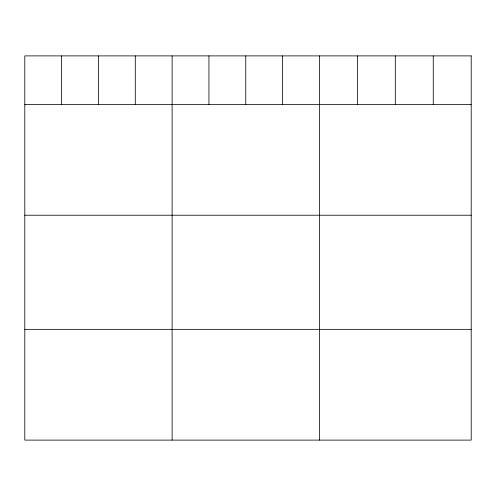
<?xml version="1.0" encoding="UTF-8"?>
<svg xmlns="http://www.w3.org/2000/svg" width="496" height="496" viewBox="0 0 496 496"><rect width="100%" height="100%" fill="white"/><g stroke="black" fill="none" stroke-linecap="round" stroke-linejoin="round"><path stroke-width="0.74" d="M24.8 104.451L471.2 104.451M24.8 215.221L471.2 215.221M24.8 329.344L471.2 329.344M433.256 55.893L433.256 104.451M395.312 55.893L395.312 104.451M357.368 55.893L357.368 104.451M319.424 55.893L319.424 440.107M282.596 55.893L282.596 104.451M245.768 55.893L245.768 104.451M208.94 55.893L208.94 104.451M172.112 55.893L172.112 440.107M135.284 55.893L135.284 104.451M98.456 55.893L98.456 104.451M61.628 55.893L61.628 104.451M471.2 55.893L24.8 55.893L24.8 440.107L471.2 440.107L471.2 55.893"/></g></svg>
